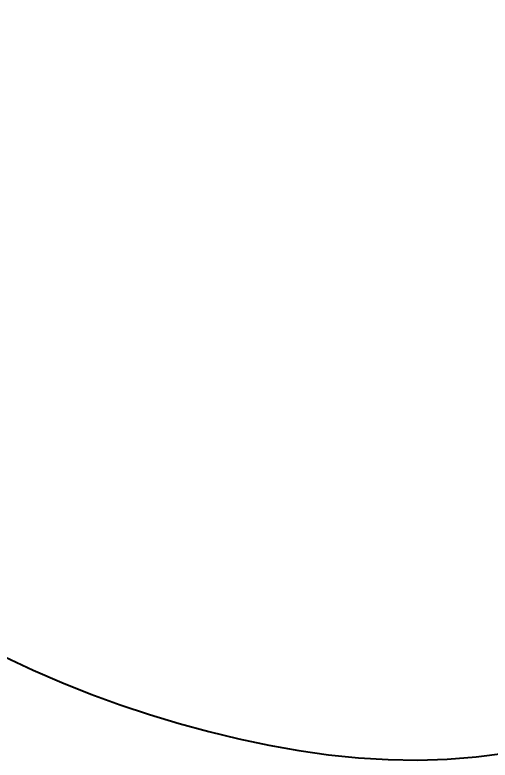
# Model space of a CAD drawing. Header units: metres. Extents: x -81 to 63023, y -186 to 109005.
# Drawn here: x 65.033 to 65.717, y -10.736 to -9.664 of the extents above; entities that cross this region are included whole.
import ezdxf
from ezdxf.enums import TextEntityAlignment as Align

# ---------------------------------------------------------------- set-up
doc = ezdxf.new("R2018")
doc.units = ezdxf.units.M
doc.layers.add('LIN010CO', color=2, linetype='Continuous')
doc.layers.add('TEXT035', color=1, linetype='Continuous')
doc.styles.get("Standard").update_dxf_attribs({"font": 'txt.shx'})

# ---------------------------------------------------------------- blocks, each defined once
blk = doc.blocks.new('*U22')
at = {"layer": 'LIN010CO'}
blk.add_lwpolyline([(0.88905, -0.06485), (0.90948, -0.07445), (0.93011, -0.08339), (0.95094, -0.09167), (0.97194, -0.09932), (0.9931, -0.10636), (1.0144, -0.11281), (1.03582, -0.11867), (1.05733, -0.1239), (1.07889, -0.12844), (1.10046, -0.13226), (1.122, -0.13529), (1.14348, -0.13749), (1.16486, -0.13879), (1.1861, -0.13915), (1.20718, -0.13852), (1.22812, -0.13689), (1.24898, -0.13424)], dxfattribs=at)
blk = doc.blocks.new('*U30')
at = {"layer": 'TEXT035', "lineweight": 30, "flags": 104}
blk.add_attdef('VALORE_AD', text='', height=0.25, rotation=360, dxfattribs=at).set_placement((-0.31841, 0.18), align=Align.BOTTOM_RIGHT)

msp = doc.modelspace()

# ---------------------------------------------------------------- block references
ref = msp.add_blockref('*U30', (66.3755, -8.1534), dxfattribs=dict(xscale=2, yscale=2, zscale=2))
lines = msp.add_mtext('P=0.00%', dxfattribs={"layer": 'TEXT035', "insert": (65.7387, -7.7934), "char_height": 2.5, "attachment_point": 1, "bg_fill": 3, "box_fill_scale": 1.1, "bg_fill_color": 256, "bg_fill_transparency": 3940247})
ref.add_attrib('VALORE_AD', '', (65.7387, -7.7934), dxfattribs={"flags": 104}).embed_mtext(lines)
at = {"xscale": 2, "yscale": 2, "zscale": 2}
msp.add_blockref('*U22', (63.2407, -10.4578), dxfattribs=at)

doc.saveas('drawing.dxf')
